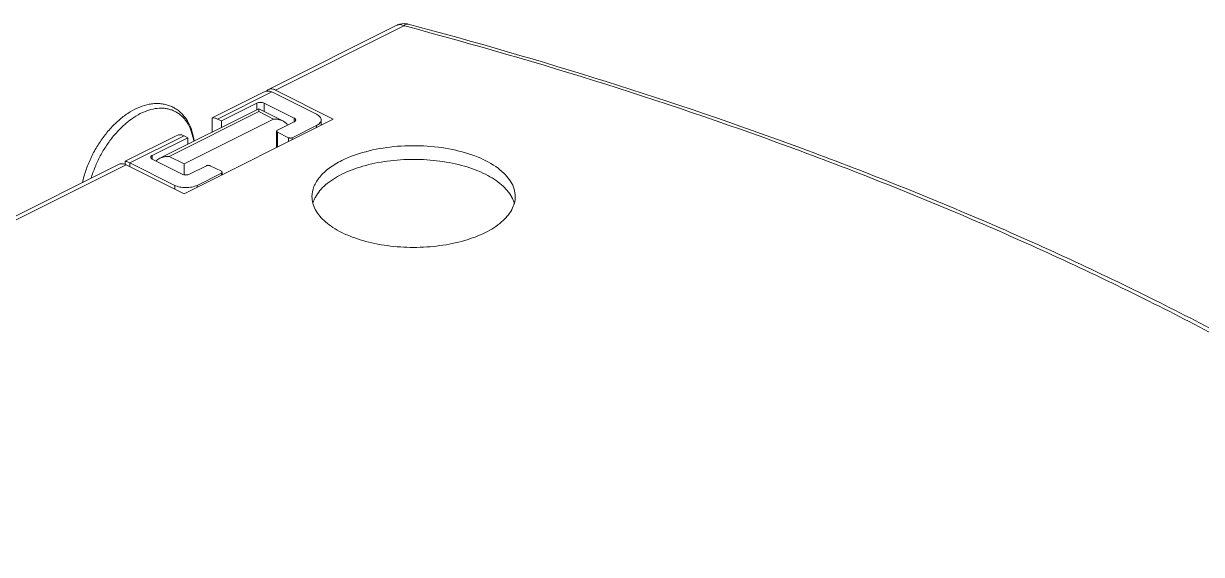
# Model space of a CAD drawing. Header units: millimetres. Extents: x 1177 to 4296, y 93 to 2298.
# Drawn here: x 3849.4 to 4072.5, y 1697 to 1797.4 of the extents above; entities that cross this region are included whole.
import ezdxf

# ---------------------------------------------------------------- set-up
doc = ezdxf.new("R2010")
doc.units = ezdxf.units.MM
doc.header["$LTSCALE"] = 0.1
doc.layers.get('0').update_dxf_attribs({"lineweight": 13})

msp = doc.modelspace()

# ---------------------------------------------------------------- linework, layer by layer
for p, q in [((3920.14, 1797.13), (3895.79, 1784.96)), ((3921.48, 1797.05), (3897.13, 1784.87)), ((3922.12, 1796.87), (3921.48, 1797.05)), ((3894.61, 1784.37), (3885.11, 1779.62)), ((3896.43, 1784.52), (3886.17, 1779.39)), ((3904.91, 1780.28), (3896.43, 1784.52)), ((3897.13, 1784.87), (3908.09, 1779.39)), ((3893.95, 1781.32), (3875.23, 1771.96)), ((3876.98, 1772.32), (3893.95, 1780.81)), ((3886.88, 1779.04), (3893.6, 1782.4)), ((3893.6, 1781.14), (3893.6, 1782.4)), ((3898.53, 1779.03), (3893.95, 1781.32)), ((3893.95, 1781.32), (3893.95, 1780.81)), ((3893.95, 1780.81), (3896.78, 1779.39)), ((3895.01, 1780.79), (3895.01, 1782.4)), ((3895.01, 1782.4), (3900.67, 1779.57)), ((3896.78, 1779.39), (3879.81, 1770.91)), ((3908.09, 1779.39), (3879.81, 1765.25)), ((3885.11, 1776.9), (3885.11, 1779.62)), ((3886.17, 1779.39), (3886.88, 1779.04)), ((3886.88, 1779.04), (3886.88, 1777.79)), ((3900.67, 1778.86), (3897.49, 1777.27)), ((3900.67, 1778.86), (3900.67, 1779.57)), ((3905.79, 1779.22), (3905.79, 1778.24)), ((3879.81, 1776.21), (3869.56, 1771.09)), ((3878.75, 1776.39), (3878.19, 1776.16)), ((3879.81, 1776.21), (3880.52, 1775.86)), ((3897.34, 1777.1), (3897.34, 1774.02)), ((3897.49, 1776.92), (3897.49, 1774.09)), ((3897.49, 1776.92), (3899.61, 1775.86)), ((3900.32, 1775.86), (3904.91, 1778.16)), ((3904.91, 1778.16), (3904.91, 1777.8)), ((3878.19, 1776.16), (3868.69, 1771.41)), ((3873.8, 1772.5), (3880.52, 1775.86)), ((3880.52, 1775.86), (3880.52, 1774.6)), ((3899.61, 1775.86), (3899.61, 1775.15)), ((3900.32, 1775.86), (3900.32, 1775.51)), ((3873.8, 1771.79), (3873.8, 1772.5)), ((3879.46, 1768.96), (3873.8, 1771.79)), ((3876.98, 1772.32), (3879.81, 1770.91)), ((3867.51, 1770.82), (3592.8, 1633.46)), ((3868.85, 1770.73), (3594.14, 1633.38)), ((3868.69, 1771.41), (3868.68, 1771.39)), ((3868.68, 1771.39), (3868.68, 1770.78)), ((3868.85, 1770.73), (3879.81, 1765.25)), ((3869.56, 1771.09), (3869.56, 1770.38)), ((3869.56, 1771.09), (3878.04, 1766.84)), ((3879.81, 1770.91), (3879.81, 1768.86)), ((3884.05, 1770.56), (3880.87, 1768.96)), ((3886.88, 1769.49), (3884.76, 1770.56)), ((3882.29, 1766.84), (3886.88, 1769.14)), ((3886.88, 1769.14), (3886.88, 1768.79)), ((3887.03, 1769.32), (3887.03, 1768.86)), ((3878.04, 1766.84), (3878.04, 1766.14)), ((3882.29, 1766.84), (3882.29, 1766.49))]:
    msp.add_line(p, q)
for centre, radius, start, end in [((3921.48, 1794.45), 3, 78.144, 116.5654), ((3921.48, 1794.46), 2.99, 75.0844, 78.1421), ((3896.3, 1783.95), 1.13, 116.561, 125.9357), ((3910.23, 1761.66), 6.27, 151.8175, 152.4382), ((3936.37, 1761.66), 6.26, 27.5733, 28.1834), ((3910.22, 1765.19), 6.26, 207.5733, 208.1829), ((3936.37, 1765.19), 6.27, 331.8168, 332.4383)]:
    msp.add_arc(centre, radius, start, end)
for points, knots in [([(3920.14, 1797.13), (3920.18, 1797.15), (3920.34, 1797.22), (3920.53, 1797.25), (3920.67, 1797.25)], [0, 0, 0, 0, 0.245408, 1, 1, 1, 1]), ([(3920.67, 1797.25), (3920.73, 1797.26), (3921.01, 1797.24), (3921.29, 1797.14), (3921.48, 1797.05)], [0, 0, 0, 0, 0.23363, 1, 1, 1, 1]), ([(3921.48, 1797.05), (3921.6, 1797.16), (3921.83, 1797.34), (3922.13, 1797.38), (3922.25, 1797.35)], [0, 0, 0, 0, 0.566405, 1, 1, 1, 1]), ([(4168.25, 1673.65), (4153.66, 1687.38), (4129.17, 1706.46), (4093.32, 1728.83), (4063.25, 1744.98), (4030.89, 1759.98), (3984.1, 1778.65), (3947.32, 1790.15), (3922.12, 1796.87)], [0, 0, 0, 0, 0.216325, 0.333385, 0.456228, 0.584647, 0.71835, 1, 1, 1, 1]), ([(4169.02, 1674.46), (4161.83, 1681.14), (4146.46, 1694.2), (4121.29, 1712.37), (4093.56, 1729.55), (4063.41, 1745.65), (4031, 1760.59), (3984.2, 1779.19), (3947.43, 1790.65), (3922.25, 1797.35)], [0, 0, 0, 0, 0.105755, 0.217218, 0.334405, 0.457246, 0.585549, 0.71903, 1, 1, 1, 1]), ([(3894.61, 1784.37), (3894.76, 1784.44), (3895.06, 1784.57), (3895.54, 1784.68), (3896, 1784.68), (3896.3, 1784.59), (3896.43, 1784.52)], [0, 0, 0, 0, 0.267737, 0.524175, 0.767741, 1, 1, 1, 1]), ([(3897.13, 1784.87), (3896.91, 1784.98), (3896.46, 1785.13), (3895.98, 1785.05), (3895.79, 1784.96)], [0, 0, 0, 0, 0.536105, 1, 1, 1, 1]), ([(3860.55, 1767.34), (3860.73, 1768.12), (3861.18, 1769.69), (3862.1, 1771.96), (3863.26, 1774.14), (3864.62, 1776.15), (3866.14, 1777.96), (3867.8, 1779.51), (3869.56, 1780.77), (3871.36, 1781.69), (3872.9, 1782.15), (3874.12, 1782.31), (3875, 1782.33), (3875.86, 1782.25), (3876.69, 1782.05), (3877.48, 1781.76), (3878.23, 1781.36), (3878.91, 1780.86), (3879.53, 1780.27), (3880.09, 1779.59), (3880.74, 1778.58), (3881.36, 1777.12), (3881.64, 1775.86), (3881.73, 1775.21)], [0, 0, 0, 0, 0.073213, 0.147938, 0.222975, 0.2971, 0.36916, 0.438174, 0.503437, 0.564624, 0.621879, 0.649256, 0.675935, 0.702063, 0.7278, 0.753317, 0.778786, 0.804384, 0.830279, 0.856642, 0.883625, 0.939911, 1, 1, 1, 1]), ([(3862.2, 1768.17), (3862.42, 1768.9), (3862.94, 1770.34), (3863.91, 1772.42), (3865.09, 1774.39), (3866.42, 1776.19), (3867.89, 1777.79), (3869.45, 1779.14), (3871.06, 1780.21), (3872.7, 1780.97), (3874.31, 1781.4), (3875.63, 1781.48), (3876.61, 1781.35), (3877.31, 1781.17), (3877.98, 1780.91), (3878.6, 1780.56), (3879.18, 1780.14), (3879.7, 1779.63), (3880.18, 1779.05), (3880.75, 1778.16), (3881.31, 1776.87), (3881.57, 1775.76), (3881.66, 1775.18)], [0, 0, 0, 0, 0.077214, 0.155343, 0.233151, 0.309414, 0.383, 0.452934, 0.518484, 0.579255, 0.635297, 0.687217, 0.712035, 0.73633, 0.760336, 0.784304, 0.808486, 0.833123, 0.85843, 0.884593, 0.939961, 1, 1, 1, 1]), ([(3893.6, 1782.4), (3893.7, 1782.45), (3893.94, 1782.52), (3894.31, 1782.56), (3894.68, 1782.52), (3894.91, 1782.45), (3895.01, 1782.4)], [0, 0, 0, 0, 0.235399, 0.5, 0.764601, 1, 1, 1, 1]), ([(3886.17, 1779.39), (3886, 1779.48), (3885.65, 1779.61), (3885.28, 1779.61), (3885.11, 1779.58)], [0, 0, 0, 0, 0.531178, 1, 1, 1, 1]), ([(3896.78, 1779.39), (3897.08, 1779.39), (3897.69, 1779.35), (3898.27, 1779.16), (3898.53, 1779.03)], [0, 0, 0, 0, 0.50405, 1, 1, 1, 1]), ([(3898.53, 1779.03), (3898.72, 1778.94), (3899.06, 1778.72), (3899.35, 1778.42), (3899.47, 1778.26)], [0, 0, 0, 0, 0.507951, 1, 1, 1, 1]), ([(3900.67, 1779.57), (3900.71, 1779.55), (3900.79, 1779.5), (3900.89, 1779.42), (3900.95, 1779.32), (3900.96, 1779.25), (3900.96, 1779.22)], [0, 0, 0, 0, 0.302291, 0.565549, 0.793458, 1, 1, 1, 1]), ([(3900.96, 1779.22), (3900.96, 1779.18), (3900.95, 1779.11), (3900.89, 1779.02), (3900.79, 1778.93), (3900.71, 1778.89), (3900.67, 1778.86)], [0, 0, 0, 0, 0.206542, 0.434451, 0.697709, 1, 1, 1, 1]), ([(3905.79, 1779.22), (3905.79, 1779.32), (3905.75, 1779.53), (3905.56, 1779.82), (3905.28, 1780.07), (3905.04, 1780.21), (3904.91, 1780.28)], [0, 0, 0, 0, 0.206582, 0.434477, 0.697533, 1, 1, 1, 1]), ([(3904.91, 1778.16), (3905.04, 1778.22), (3905.28, 1778.36), (3905.56, 1778.62), (3905.75, 1778.91), (3905.79, 1779.12), (3905.79, 1779.22)], [0, 0, 0, 0, 0.302467, 0.565523, 0.793418, 1, 1, 1, 1]), ([(3879.81, 1776.21), (3879.64, 1776.3), (3879.29, 1776.42), (3878.92, 1776.43), (3878.75, 1776.39)], [0, 0, 0, 0, 0.531178, 1, 1, 1, 1]), ([(3897.49, 1777.27), (3897.47, 1777.26), (3897.43, 1777.24), (3897.38, 1777.2), (3897.35, 1777.15), (3897.34, 1777.11), (3897.34, 1777.1)], [0, 0, 0, 0, 0.301881, 0.565479, 0.793524, 1, 1, 1, 1]), ([(3897.34, 1777.1), (3897.34, 1777.08), (3897.35, 1777.04), (3897.38, 1777), (3897.43, 1776.95), (3897.47, 1776.93), (3897.49, 1776.92)], [0, 0, 0, 0, 0.206476, 0.434521, 0.698119, 1, 1, 1, 1]), ([(3899.61, 1775.86), (3899.66, 1775.83), (3899.78, 1775.8), (3899.96, 1775.78), (3900.15, 1775.8), (3900.27, 1775.83), (3900.32, 1775.86)], [0, 0, 0, 0, 0.23537, 0.5, 0.76463, 1, 1, 1, 1]), ([(3942.55, 1764.72), (3942.55, 1765.2), (3942.4, 1766.18), (3941.74, 1767.59), (3940.69, 1768.92), (3938.7, 1770.65), (3935.34, 1772.4), (3930.54, 1773.78), (3925.15, 1774.44), (3919.61, 1774.3), (3914.37, 1773.4), (3911.13, 1772.25), (3909.69, 1771.53)], [0, 0, 0, 0, 0.038301, 0.078936, 0.123707, 0.173661, 0.289903, 0.425612, 0.573776, 0.725202, 0.870157, 1, 1, 1, 1]), ([(3873.51, 1772.15), (3873.51, 1772.18), (3873.52, 1772.25), (3873.58, 1772.35), (3873.68, 1772.43), (3873.76, 1772.48), (3873.8, 1772.5)], [0, 0, 0, 0, 0.206542, 0.434451, 0.697709, 1, 1, 1, 1]), ([(3873.8, 1771.79), (3873.76, 1771.81), (3873.68, 1771.86), (3873.58, 1771.95), (3873.52, 1772.04), (3873.51, 1772.11), (3873.51, 1772.15)], [0, 0, 0, 0, 0.302291, 0.565549, 0.793458, 1, 1, 1, 1]), ([(3875.23, 1771.96), (3875.09, 1771.89), (3874.84, 1771.74), (3874.61, 1771.54), (3874.51, 1771.44)], [0, 0, 0, 0, 0.5058, 1, 1, 1, 1]), ([(3876.98, 1772.32), (3876.68, 1772.32), (3876.08, 1772.28), (3875.5, 1772.09), (3875.23, 1771.96)], [0, 0, 0, 0, 0.504122, 1, 1, 1, 1]), ([(3941.89, 1764.61), (3941.42, 1765.5), (3940.34, 1766.72), (3938.54, 1768.04), (3936.24, 1769.35), (3932.8, 1770.62), (3928.21, 1771.54), (3923.3, 1771.86), (3918.38, 1771.54), (3913.79, 1770.62), (3910.96, 1769.57), (3909.69, 1768.93)], [0, 0, 0, 0, 0.086915, 0.137297, 0.192397, 0.31552, 0.452228, 0.596196, 0.740165, 0.876875, 1, 1, 1, 1]), ([(3868.85, 1770.73), (3868.63, 1770.84), (3868.18, 1770.99), (3867.7, 1770.91), (3867.51, 1770.82)], [0, 0, 0, 0, 0.536105, 1, 1, 1, 1]), ([(3869.56, 1771.09), (3869.44, 1771.14), (3869.24, 1771.24), (3869.01, 1771.34), (3868.86, 1771.39), (3868.79, 1771.41), (3868.73, 1771.42), (3868.7, 1771.42), (3868.69, 1771.41)], [0, 0, 0, 0, 0.414869, 0.71773, 0.826227, 0.907601, 0.96427, 1, 1, 1, 1]), ([(3884.76, 1770.56), (3884.71, 1770.58), (3884.59, 1770.62), (3884.41, 1770.63), (3884.22, 1770.62), (3884.1, 1770.58), (3884.05, 1770.56)], [0, 0, 0, 0, 0.23537, 0.5, 0.76463, 1, 1, 1, 1]), ([(3887.03, 1769.32), (3887.03, 1769.33), (3887.02, 1769.37), (3886.99, 1769.42), (3886.94, 1769.46), (3886.9, 1769.48), (3886.88, 1769.49)], [0, 0, 0, 0, 0.206476, 0.434521, 0.698119, 1, 1, 1, 1]), ([(3909.69, 1771.53), (3908.85, 1771.11), (3907.34, 1770.21), (3905.51, 1768.56), (3904.33, 1766.71), (3904.05, 1765.36), (3904.05, 1764.72)], [0, 0, 0, 0, 0.302467, 0.565523, 0.793419, 1, 1, 1, 1]), ([(3880.87, 1768.96), (3880.77, 1768.91), (3880.53, 1768.84), (3880.16, 1768.81), (3879.79, 1768.84), (3879.56, 1768.91), (3879.46, 1768.96)], [0, 0, 0, 0, 0.235399, 0.5, 0.764601, 1, 1, 1, 1]), ([(3886.88, 1769.14), (3886.9, 1769.15), (3886.94, 1769.18), (3886.99, 1769.22), (3887.02, 1769.27), (3887.03, 1769.3), (3887.03, 1769.32)], [0, 0, 0, 0, 0.301881, 0.565479, 0.793524, 1, 1, 1, 1]), ([(3909.69, 1768.93), (3908.6, 1768.39), (3906.69, 1767.21), (3905.18, 1765.5), (3904.7, 1764.62)], [0, 0, 0, 0, 0.547767, 1, 1, 1, 1]), ([(3878.04, 1766.84), (3878.19, 1766.77), (3878.51, 1766.64), (3879.21, 1766.46), (3880.16, 1766.37), (3881.11, 1766.46), (3881.82, 1766.64), (3882.14, 1766.77), (3882.29, 1766.84)], [0, 0, 0, 0, 0.112572, 0.235644, 0.5, 0.764356, 0.887428, 1, 1, 1, 1]), ([(3904.05, 1764.72), (3904.05, 1764.31), (3904.16, 1763.46), (3904.47, 1762.67), (3904.67, 1762.29)], [0, 0, 0, 0, 0.488635, 1, 1, 1, 1]), ([(3904.67, 1764.56), (3904.62, 1764.46), (3904.45, 1764.1), (3904.31, 1763.72), (3904.23, 1763.43)], [0, 0, 0, 0, 0.256107, 1, 1, 1, 1]), ([(3941.92, 1762.29), (3942.12, 1762.67), (3942.44, 1763.46), (3942.55, 1764.31), (3942.55, 1764.72)], [0, 0, 0, 0, 0.511337, 1, 1, 1, 1]), ([(3942.37, 1763.43), (3942.34, 1763.53), (3942.22, 1763.91), (3942.06, 1764.29), (3941.92, 1764.56)], [0, 0, 0, 0, 0.244721, 1, 1, 1, 1]), ([(3904.7, 1762.23), (3905.18, 1761.35), (3906.26, 1760.12), (3908.05, 1758.8), (3910.36, 1757.5), (3913.79, 1756.23), (3918.38, 1755.31), (3923.3, 1754.99), (3928.21, 1755.31), (3932.8, 1756.23), (3935.64, 1757.28), (3936.91, 1757.92)], [0, 0, 0, 0, 0.086915, 0.137297, 0.192397, 0.315519, 0.452227, 0.596196, 0.740165, 0.876874, 1, 1, 1, 1]), ([(3936.91, 1757.92), (3938, 1758.46), (3939.9, 1759.64), (3941.42, 1761.34), (3941.89, 1762.23)], [0, 0, 0, 0, 0.547766, 1, 1, 1, 1])]:
    msp.add_open_spline(points, degree=3, knots=knots)
msp.add_open_spline([(3895.63, 1784.86), (3895.56, 1784.81), (3895.5, 1784.75), (3895.44, 1784.68)], degree=3)

doc.saveas('drawing.dxf')
